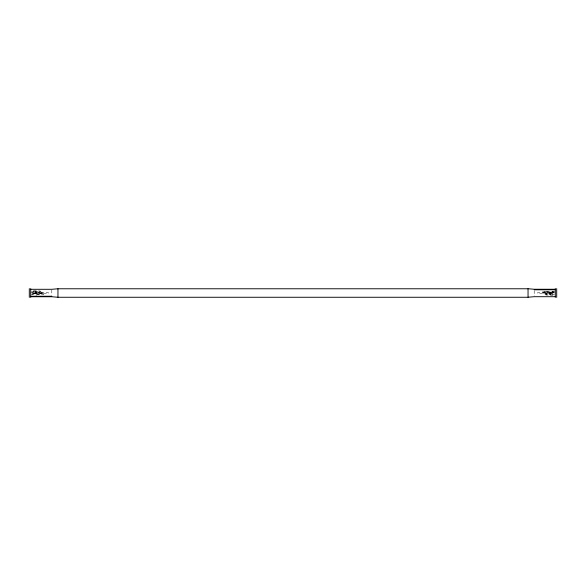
<?xml version="1.0" encoding="UTF-8"?>
<svg xmlns="http://www.w3.org/2000/svg" width="586" height="586" viewBox="0 0 586 586"><rect width="100%" height="100%" fill="white"/><g stroke="black" fill="none" stroke-linecap="round" stroke-linejoin="round"><path stroke-width="0.44" stroke-dasharray="2.93 2.2" d="M35.585 292.15L35.563 291.41L35.16 292.018L35.9 292.143L35.49 292.011L35.336 293.769L35.731 293.754L32.941 293.601L33.05 291.557L39.174 291.352L39.694 291.887L39.343 293.813L39.709 293.718M550.43 293.85L550.452 294.59L550.855 293.982L550.115 293.857L550.525 293.989L550.679 292.231L550.283 292.246L553.074 292.399L552.964 294.443L546.841 294.648L546.32 294.113L546.672 292.187L546.306 292.282M43.13 293.718L43.503 294.45L37.101 294.26L37.614 293.718L43.891 293.806L43.95 294.253L43.203 294.45M35.563 291.41L36.427 292.663L35.607 294.458L30.706 294.399M550.452 294.59L549.661 293.798L550.012 291.813L553.111 291.542L553.726 292.033L553.909 294.121L552.715 295.3L545.94 295.022L545.896 291.828L548.914 291.74L548.855 292.194L546.855 292.282M546.284 291.55L542.065 291.747L542.614 292.282L546.35 292.282M546.833 291.55L548.489 291.55L548.291 292.275M31.512 291.638L33.944 291.638M552.056 291.601L555.294 291.601M30.706 292.473L48.286 292.473L48.286 293.527L30.706 293.527M555.294 292.473L537.714 292.473L537.714 293.527L555.294 293.527M552.056 294.362L554.488 294.362M542.812 291.55L542.885 292.282M37.68 293.733L37.526 294.45L40.119 294.172L40.075 290.978L33.299 290.7L32.105 291.879L32.289 293.967L32.904 294.458M544.423 291.55L545.896 293.718L548.921 293.916L549.309 290.876L550.042 290.876L550.042 293.535L549.243 294.604L545.647 294.428L544.775 293.872L544.438 292.282M41.577 293.718L41.24 292.128L40.368 291.572L36.772 291.396L35.973 292.465L35.973 295.124L36.706 295.124L37.101 292.084L40.119 292.282L41.599 294.45M552.056 291.052L552.056 294.912M551.426 292.473L551.426 293.527M550.21 292.473L550.217 293.527M549.668 292.473L549.668 293.527M549.492 292.473L549.492 293.527M549.119 292.473L549.126 293.527M547.873 292.473L547.873 293.527M543.793 292.473L543.793 293.527M534.198 290.685L534.198 295.886M51.802 290.114L51.802 295.315M42.207 292.473L42.207 293.527M38.127 292.473L38.127 293.527M36.881 292.473L36.874 293.527M36.508 292.473L36.508 293.527M36.332 292.473L36.332 293.527M35.783 292.473L35.79 293.527M34.574 292.473L34.574 293.527M33.944 291.088L33.944 294.948"/><path stroke-width="0.88" d="M528.045 288.773L57.955 288.773L51.802 289.294L30.706 289.294M528.045 297.227L534.198 296.706L555.294 296.706M555.294 289.257L534.198 289.257L528.045 288.737L528.045 297.263L57.955 297.263L51.802 296.743L30.706 296.743M534.198 289.792L555.294 289.755M30.706 296.245L51.802 296.245M556.7 288.605L556.7 297.395M555.294 288.605L555.294 297.395M57.955 288.773L57.955 297.263M30.706 288.605L30.706 297.395M29.3 288.605L29.3 297.395"/></g></svg>
